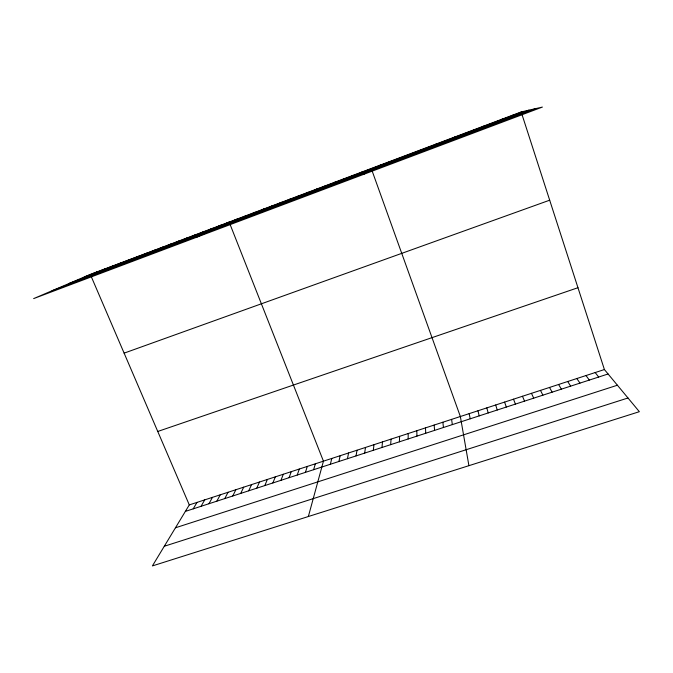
<?xml version="1.0" encoding="UTF-8"?>
<svg xmlns="http://www.w3.org/2000/svg" width="673" height="673" viewBox="0 0 673 673"><rect width="100%" height="100%" fill="white"/><g stroke="black" fill="none" stroke-linecap="round" stroke-linejoin="round"><path stroke-width="1.01" d="M408.141 438.973L408.208 433.521M399.392 441.825L399.611 436.331M390.66 444.66L391.038 439.124M381.961 447.486L382.5 441.909M373.296 450.304L373.986 444.685M364.648 453.114L365.489 447.452M356.034 455.915L357.026 450.212M347.445 458.708L348.597 452.963M338.881 461.493L340.185 455.705M330.35 464.269L331.797 458.439M308.36 516.519L323.444 461.165L230.242 224.824M313.618 469.704L315.359 463.798M305.424 472.37L307.3 466.431M297.247 475.029L299.275 469.047M289.096 477.679L291.266 471.664M280.969 480.32L283.283 474.263M272.876 482.953L275.316 476.863M264.8 485.578L267.383 479.445M256.75 488.194L259.467 482.028M248.716 490.802L251.576 484.602M240.715 493.41L243.71 487.168M232.74 496.001L235.87 489.725M224.782 498.584L228.046 492.274M216.849 501.166L220.248 494.815M208.941 503.74L212.475 497.355M201.059 506.298L204.727 499.879M193.201 508.855L196.996 502.403M604.404 369.544L189.29 504.91L152.392 565.926L639.35 411.691L604.404 369.544L521.171 111.954L90.308 274.399L33.65 298.602L542.396 107.074L521.171 111.954M389.112 162.067L389.549 161.579M379.765 165.583L380.38 165.036M363.656 174.366L371.252 168.486L460.357 416.52L468.913 465.674M361.174 172.599L362.141 171.918M351.92 176.082L353.073 175.333M342.708 179.556L344.029 178.749M333.522 183.022L335.019 182.139M324.361 186.471L326.035 185.529M315.242 189.912L317.076 188.903M306.148 193.336L308.158 192.268M297.079 196.76L299.258 195.624M288.052 200.159L290.399 198.964M279.051 203.557L281.558 202.295M270.075 206.939L272.758 205.618M261.132 210.304L263.976 208.924M252.224 213.669L255.227 212.222M243.34 217.017L246.511 215.511M234.49 220.349L237.813 218.792M195.944 237.502L229.156 222.056M217.135 226.894L220.778 225.211M208.638 230.099L212.432 228.357M200.167 233.287L204.112 231.495M191.721 236.475L195.818 234.625M183.3 239.647L187.548 237.737M174.904 242.81L179.304 240.85M166.542 245.965L171.085 243.946M158.205 249.111L162.9 247.033M149.894 252.24L154.731 250.112M133.347 258.482L138.478 256.245M141.608 255.37L146.588 253.183M125.111 261.587L130.385 259.29M116.9 264.674L122.318 262.335M108.723 267.761L114.284 265.364M92.437 273.903L98.275 271.396M100.563 270.832L106.267 268.384M84.335 276.956L523.384 111.449M69.176 283.426L529.012 110.153M52.023 290.753L535.439 108.673M124.118 353.14L549.681 200.192M157.751 431.469L577.964 287.708M185.361 511.404L608.081 373.978M175.451 527.792L617.402 385.217M164.288 546.257L627.985 397.979M511.564 115.579L513.575 115.15M501.982 119.197L503.799 118.835M492.434 122.789L494.058 122.503M482.92 126.381L484.35 126.162M473.439 129.956L474.675 129.813M463.991 133.515L465.035 133.447M454.578 137.065L455.428 137.065M445.19 140.607L445.863 140.674M435.843 144.131L436.323 144.266M595.184 372.548L598.676 377.031M585.99 375.551L589.304 380.077M576.828 378.537L579.958 383.114M567.692 381.515L570.645 386.142M558.59 384.485L561.366 389.162M549.521 387.446L552.121 392.166M540.469 390.39L542.901 395.169M531.46 393.335L533.706 398.155M90.308 274.399L189.29 504.91M522.467 396.262L524.553 401.133M513.507 399.182L515.417 404.094M504.582 402.101L506.323 407.056M495.681 405.003L497.246 410.008M486.806 407.897L488.211 412.944M477.965 410.774L479.193 415.872M469.148 413.651L470.217 418.791M451.6 419.372L452.34 424.604M442.868 422.223L443.44 427.498M434.161 425.058L434.573 430.384M425.479 427.893L425.731 433.252M416.831 430.712L416.924 436.121"/></g></svg>
